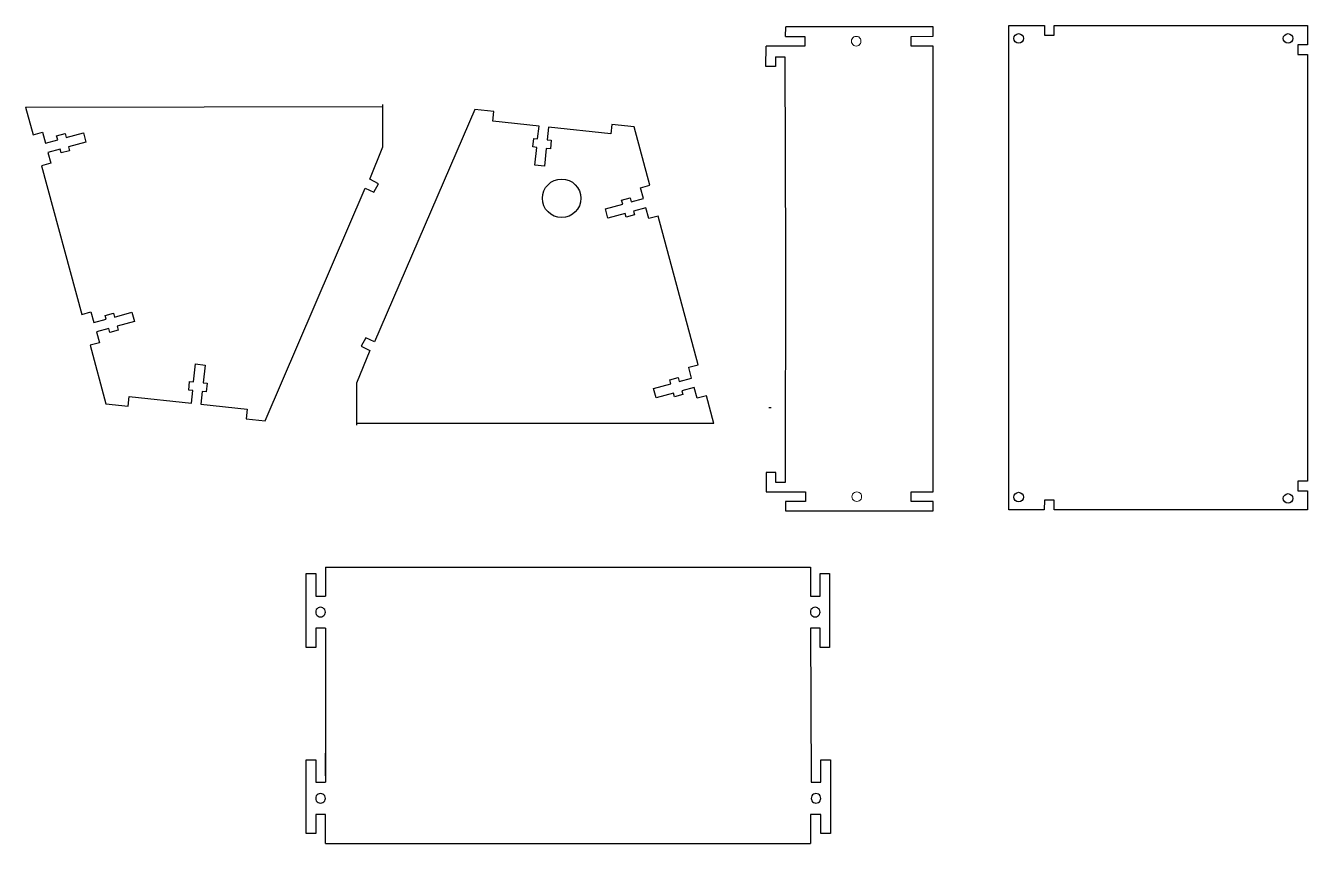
# Model space of a CAD drawing. Header units: millimetres. Extents: x -405 to -5, y -193 to 62.
import ezdxf

# ---------------------------------------------------------------- set-up
doc = ezdxf.new("R2010")
doc.units = ezdxf.units.MM
doc.header["$MEASUREMENT"] = 0
doc.layers.add('辅助线', color=7, linetype='Continuous', true_color=0x000000)

msp = doc.modelspace()

# ---------------------------------------------------------------- linework, layer by layer
for p, q in [((-168.02, 61.96), (-168.02, 61.96)), ((-168.02, 58.89), (-168, 61.89)), ((-122.05, 61.96), (-167.99, 61.96)), ((-122.05, 59.04), (-122.05, 61.96)), ((-5.39, 62.32), (-5.39, 56.32)), ((-174.15, 49.58), (-174.1, 55.95)), ((-171.14, 52.57), (-171.14, 49.57)), ((-171.14, 49.57), (-174.15, 49.58)), ((-404.91, 36.93), (-293.58, 37.14)), ((-264.91, 36.21), (-296.17, -36.29)), ((-293.56, 24.57), (-293.58, 37.68)), ((-297.64, 14.4), (-293.56, 24.57)), ((-294.97, 13.03), (-297.64, 14.4)), ((-296.38, 10.38), (-294.97, 13.03)), ((-330.22, -60.9), (-299.09, 11.66)), ((-299.09, 11.66), (-296.38, 10.38)), ((-298.88, -35.01), (-300.29, -37.66)), ((-296.17, -36.29), (-298.88, -35.01)), ((-297.63, -39.03), (-301.73, -49.19)), ((-300.29, -37.66), (-297.63, -39.03)), ((-301.73, -49.19), (-301.73, -62.31)), ((-190.4, -61.76), (-301.73, -61.76)), ((-311.46, -106.58), (-311.46, -115.55)), ((-160.29, -106.58), (-160.29, -115.55)), ((-311.46, -125.54), (-311.46, -173.63)), ((-160.29, -125.54), (-160.04, -173.63)), ((-311.46, -192.66), (-160.29, -192.66))]:
    msp.add_line(p, q)
for centre, radius in [((-95.39, 58.32), 1.5), ((-11.39, 58.32), 1.5), ((-237.84, 8.48), 6), ((-95.39, -84.7), 1.5), ((-11.39, -85.11), 1.5)]:
    msp.add_circle(centre, radius)
at = {"layer": '辅助线'}
for p, q in [((-404.91, 36.93), (-402.57, 28.27)), ((-258.93, 35.55), (-264.91, 36.21)), ((-264.91, 36.21), (-264.91, 36.21)), ((-259.26, 32.57), (-258.93, 35.55)), ((-244.87, 30.99), (-259.26, 32.57)), ((-402.57, 28.27), (-399.68, 29.05)), ((-399.68, 29.05), (-399.67, 29.06)), ((-399.67, 29.06), (-398.76, 25.71)), ((-395.24, 27.93), (-392.63, 28.64)), ((-392.63, 28.64), (-392.31, 27.45)), ((-392.31, 27.45), (-386.91, 28.91)), ((-386.91, 28.91), (-386.13, 26.01)), ((-245.31, 27.04), (-244.87, 30.99)), ((-241.89, 30.67), (-242.32, 26.71)), ((-222.51, 28.55), (-241.89, 30.67)), ((-222.18, 31.54), (-222.51, 28.55)), ((-215.24, 30.78), (-222.18, 31.54)), ((-210.35, 12.57), (-215.24, 30.78)), ((-398.76, 25.71), (-394.92, 26.74)), ((-394.92, 26.74), (-395.24, 27.93)), ((-386.13, 26.01), (-391.52, 24.55)), ((-391.52, 24.55), (-391.19, 23.32)), ((-246.82, 24.48), (-246.53, 27.17)), ((-245.6, 24.35), (-246.82, 24.48)), ((-246.53, 27.17), (-245.31, 27.04)), ((-246.21, 18.79), (-245.6, 24.35)), ((-242.61, 24.02), (-243.22, 18.46)), ((-241.35, 23.88), (-242.61, 24.02)), ((-242.32, 26.71), (-241.06, 26.57)), ((-241.06, 26.57), (-241.35, 23.88)), ((-394.14, 23.84), (-397.98, 22.8)), ((-397.98, 22.8), (-397.06, 19.41)), ((-393.81, 22.62), (-394.14, 23.84)), ((-391.19, 23.32), (-393.81, 22.62)), ((-397.07, 19.41), (-399.96, 18.63)), ((-399.96, 18.63), (-387.43, -27.72)), ((-397.06, 19.41), (-397.07, 19.41)), ((-243.22, 18.46), (-246.21, 18.79)), ((-213.25, 11.79), (-210.35, 12.57)), ((-219.13, 7.89), (-216.51, 8.59)), ((-216.51, 8.59), (-216.18, 7.37)), ((-216.18, 7.37), (-212.34, 8.4)), ((-212.34, 8.4), (-213.25, 11.79)), ((-224.19, 5.22), (-218.8, 6.66)), ((-223.41, 2.31), (-224.19, 5.22)), ((-218.8, 6.66), (-219.13, 7.89)), ((-211.56, 5.5), (-215.4, 4.46)), ((-215.4, 4.46), (-215.08, 3.28)), ((-210.66, 2.14), (-211.56, 5.5)), ((-218.02, 3.76), (-223.41, 2.31)), ((-217.7, 2.58), (-218.02, 3.76)), ((-215.08, 3.28), (-217.7, 2.58)), ((-207.76, 2.92), (-210.66, 2.14)), ((-195.32, -43.45), (-207.76, 2.92)), ((-387.43, -27.72), (-384.54, -26.93)), ((-384.54, -26.93), (-383.63, -30.29)), ((-380.11, -28.06), (-377.49, -27.35)), ((-377.49, -27.35), (-377.17, -28.54)), ((-377.17, -28.54), (-371.78, -27.08)), ((-371.78, -27.08), (-370.99, -29.98)), ((-383.63, -30.29), (-379.79, -29.25)), ((-379.79, -29.25), (-380.11, -28.06)), ((-370.99, -29.98), (-376.39, -31.44)), ((-376.39, -31.44), (-376.06, -32.67)), ((-379, -32.15), (-382.85, -33.19)), ((-382.85, -33.19), (-381.93, -36.58)), ((-378.67, -33.37), (-379, -32.15)), ((-376.06, -32.67), (-378.67, -33.37)), ((-381.93, -36.58), (-384.82, -37.36)), ((-384.82, -37.36), (-379.9, -55.56)), ((-352.54, -48.75), (-351.94, -43.19)), ((-351.94, -43.19), (-348.95, -43.51)), ((-348.95, -43.51), (-349.55, -49.07)), ((-198.21, -44.22), (-195.32, -43.45)), ((-204.1, -48.13), (-201.48, -47.42)), ((-201.48, -47.42), (-201.15, -48.65)), ((-201.15, -48.65), (-197.31, -47.62)), ((-198.22, -44.23), (-198.21, -44.22)), ((-197.31, -47.62), (-198.22, -44.23)), ((-354.09, -51.31), (-353.8, -48.61)), ((-352.83, -51.44), (-354.09, -51.31)), ((-353.8, -48.61), (-352.54, -48.75)), ((-353.25, -55.4), (-352.83, -51.44)), ((-349.84, -51.76), (-350.27, -55.72)), ((-348.62, -51.9), (-349.84, -51.76)), ((-349.55, -49.07), (-348.33, -49.2)), ((-348.33, -49.2), (-348.62, -51.9)), ((-209.16, -50.8), (-203.77, -49.35)), ((-208.39, -53.7), (-209.16, -50.8)), ((-203.77, -49.35), (-204.1, -48.13)), ((-196.53, -50.52), (-200.37, -51.55)), ((-200.37, -51.55), (-200.05, -52.74)), ((-195.63, -53.87), (-196.53, -50.52)), ((-379.9, -55.56), (-372.96, -56.31)), ((-372.96, -56.31), (-372.63, -53.32)), ((-372.63, -53.32), (-353.25, -55.4)), ((-350.27, -55.72), (-335.88, -57.27)), ((-202.99, -52.26), (-208.39, -53.7)), ((-202.67, -53.44), (-202.99, -52.26)), ((-200.05, -52.74), (-202.67, -53.44)), ((-195.62, -53.87), (-195.63, -53.87)), ((-192.73, -53.1), (-195.62, -53.87)), ((-190.4, -61.76), (-192.73, -53.1)), ((-335.88, -57.27), (-336.2, -60.25)), ((-336.2, -60.25), (-330.22, -60.9)), ((-330.22, -60.9), (-330.22, -60.9)), ((-5.39, -88.7), (-84.34, -88.7)), ((-311.46, -106.58), (-160.29, -106.58)), ((-317.47, -108.56), (-314.47, -108.56)), ((-317.47, -131.55), (-317.47, -108.56)), ((-314.47, -108.56), (-314.47, -115.55)), ((-157.28, -108.56), (-154.29, -108.56)), ((-157.28, -115.55), (-157.28, -108.56)), ((-154.29, -108.56), (-154.29, -131.55)), ((-314.47, -115.55), (-311.46, -115.55)), ((-160.29, -115.55), (-157.28, -115.55)), ((-314.47, -125.54), (-314.47, -131.55)), ((-311.46, -125.54), (-314.47, -125.54)), ((-157.28, -125.54), (-160.29, -125.54)), ((-157.28, -131.55), (-157.28, -125.54)), ((-314.47, -131.55), (-317.47, -131.55)), ((-154.29, -131.55), (-157.28, -131.55)), ((-317.47, -166.65), (-314.47, -166.65)), ((-317.47, -189.63), (-317.47, -166.65)), ((-314.47, -166.65), (-314.47, -173.63)), ((-311.46, -171.56), (-311.46, -164.58)), ((-157.03, -166.64), (-154.04, -166.64)), ((-157.03, -173.63), (-157.03, -166.64)), ((-154.04, -166.64), (-154.04, -189.63)), ((-314.47, -173.63), (-311.46, -173.63)), ((-160.04, -173.63), (-157.03, -173.63)), ((-314.47, -183.62), (-314.47, -189.63)), ((-311.46, -183.62), (-314.47, -183.62)), ((-311.46, -187.56), (-311.46, -183.62)), ((-160.29, -183.62), (-160.29, -187.56)), ((-157.03, -183.62), (-160.29, -183.62)), ((-157.03, -189.63), (-157.03, -183.62)), ((-311.46, -192.66), (-311.46, -187.56)), ((-160.29, -187.56), (-160.29, -192.66)), ((-314.47, -189.63), (-317.47, -189.63)), ((-154.04, -189.63), (-157.03, -189.63))]:
    msp.add_line(p, q, dxfattribs=at)
for points in [[(-98.39, -9.72), (-98.39, 56.32), (-98.39, 62.32), (-87.27, 62.32), (-87.31, 59.32), (-84.34, 59.32), (-84.34, 62.32), (-5.39, 62.32)], [(-168.02, 58.89), (-161.99, 58.95), (-161.99, 55.95), (-174.1, 55.95)], [(-122.05, -10.08), (-122.05, 55.95), (-128.92, 55.95), (-128.92, 58.95), (-122.05, 59.04)], [(-8.39, 56.32), (-8.39, 53.31)], [(-5.39, 56.32), (-8.39, 56.32)], [(-171.14, 52.57), (-168.25, 52.62), (-168.02, -10.08)], [(-8.39, 53.31), (-5.39, 53.34)], [(-5.39, 53.34), (-5.39, -79.69)], [(-168.02, -10.08), (-168.13, -80.14), (-171.06, -80.18), (-171.09, -77.05), (-174.08, -77.06), (-174.08, -77.06), (-174.03, -83.06), (-174.03, -83.06), (-161.84, -83.05), (-161.84, -86.06), (-168.02, -86.11), (-168.02, -88.93), (-122.05, -89.02), (-122.07, -86.05), (-128.88, -86.06), (-128.88, -83.05), (-122.05, -83.05), (-122.05, -10.08)], [(-84.34, -88.7), (-84.34, -85.7), (-87.34, -85.7), (-87.38, -88.7), (-98.39, -88.7), (-98.39, -9.72)], [(-8.39, -79.69), (-8.39, -82.7)], [(-5.39, -79.69), (-8.39, -79.69)], [(-8.39, -82.7), (-5.38, -82.69)], [(-5.38, -82.69), (-5.39, -88.7)]]:
    msp.add_lwpolyline(points, dxfattribs=at)
at = {"layer": '辅助线', "color": 18, "lineweight": 5, "true_color": 0x000000}
for points in [[(-146.77, 58.78), (-147.06, 58.53), (-147.32, 58.23), (-147.44, 57.85), (-147.53, 57.47), (-147.44, 57.09), (-147.32, 56.71), (-147.06, 56.41), (-146.77, 56.16), (-146.39, 56.03), (-146, 55.95), (-145.62, 56.03), (-145.24, 56.16), (-144.95, 56.41), (-144.69, 56.71), (-144.57, 57.09), (-144.52, 57.47), (-144.57, 57.85), (-144.69, 58.23), (-144.95, 58.53), (-145.24, 58.78), (-145.62, 58.91), (-146, 58.95), (-146.39, 58.91)], [(-146.2, -83.12), (-146.58, -83.24), (-146.87, -83.5), (-147.13, -83.79), (-147.25, -84.17), (-147.34, -84.56), (-147.25, -84.94), (-147.13, -85.32), (-146.87, -85.61), (-146.58, -85.87), (-146.2, -85.99), (-145.81, -86.08), (-145.43, -85.99), (-145.05, -85.87), (-144.76, -85.61), (-144.5, -85.32), (-144.37, -84.94), (-144.33, -84.56), (-144.37, -84.17), (-144.5, -83.79), (-144.76, -83.5), (-145.05, -83.24), (-145.43, -83.12), (-145.81, -83.07)]]:
    msp.add_lwpolyline(points, close=True, dxfattribs=at)
at = {"layer": '辅助线'}
for points in [[(-314.43, -120.92), (-314.3, -121.3), (-314.05, -121.6), (-313.75, -121.86), (-313.37, -121.98), (-312.99, -122.07), (-312.61, -121.98), (-312.23, -121.86), (-311.93, -121.6), (-311.68, -121.3), (-311.55, -120.92), (-311.46, -120.54), (-311.55, -120.16), (-311.68, -119.78), (-311.93, -119.48), (-312.23, -119.23), (-312.61, -119.1), (-312.99, -119.06), (-313.37, -119.1), (-313.75, -119.23), (-314.05, -119.48), (-314.3, -119.78), (-314.43, -120.16), (-314.47, -120.54)], [(-160.25, -120.92), (-160.12, -121.3), (-159.87, -121.6), (-159.57, -121.86), (-159.19, -121.98), (-158.81, -122.07), (-158.43, -121.98), (-158.05, -121.86), (-157.75, -121.6), (-157.5, -121.3), (-157.37, -120.92), (-157.28, -120.54), (-157.37, -120.16), (-157.5, -119.78), (-157.75, -119.48), (-158.05, -119.23), (-158.43, -119.1), (-158.81, -119.06), (-159.19, -119.1), (-159.57, -119.23), (-159.87, -119.48), (-160.12, -119.78), (-160.25, -120.16), (-160.29, -120.54)], [(-314.43, -179.01), (-314.3, -179.39), (-314.05, -179.68), (-313.75, -179.94), (-313.37, -180.07), (-312.99, -180.15), (-312.61, -180.07), (-312.23, -179.94), (-311.93, -179.68), (-311.68, -179.39), (-311.55, -179.01), (-311.46, -178.63), (-311.55, -178.25), (-311.68, -177.86), (-311.93, -177.57), (-312.23, -177.31), (-312.61, -177.19), (-312.99, -177.15), (-313.37, -177.19), (-313.75, -177.31), (-314.05, -177.57), (-314.3, -177.86), (-314.43, -178.25), (-314.47, -178.63)], [(-160, -179), (-159.87, -179.38), (-159.62, -179.68), (-159.32, -179.94), (-158.94, -180.06), (-158.56, -180.15), (-158.18, -180.06), (-157.8, -179.94), (-157.5, -179.68), (-157.25, -179.38), (-157.12, -179), (-157.03, -178.62), (-157.12, -178.24), (-157.25, -177.86), (-157.5, -177.56), (-157.8, -177.31), (-158.18, -177.18), (-158.56, -177.14), (-158.94, -177.18), (-159.32, -177.31), (-159.62, -177.56), (-159.87, -177.86), (-160, -178.24), (-160.04, -178.62)]]:
    msp.add_lwpolyline(points, close=True, dxfattribs=at)
msp.add_open_spline([(-173.2, -56.77), (-172.84, -56.77), (-172.47, -56.77)], degree=2, dxfattribs=at)

doc.saveas('drawing.dxf')
